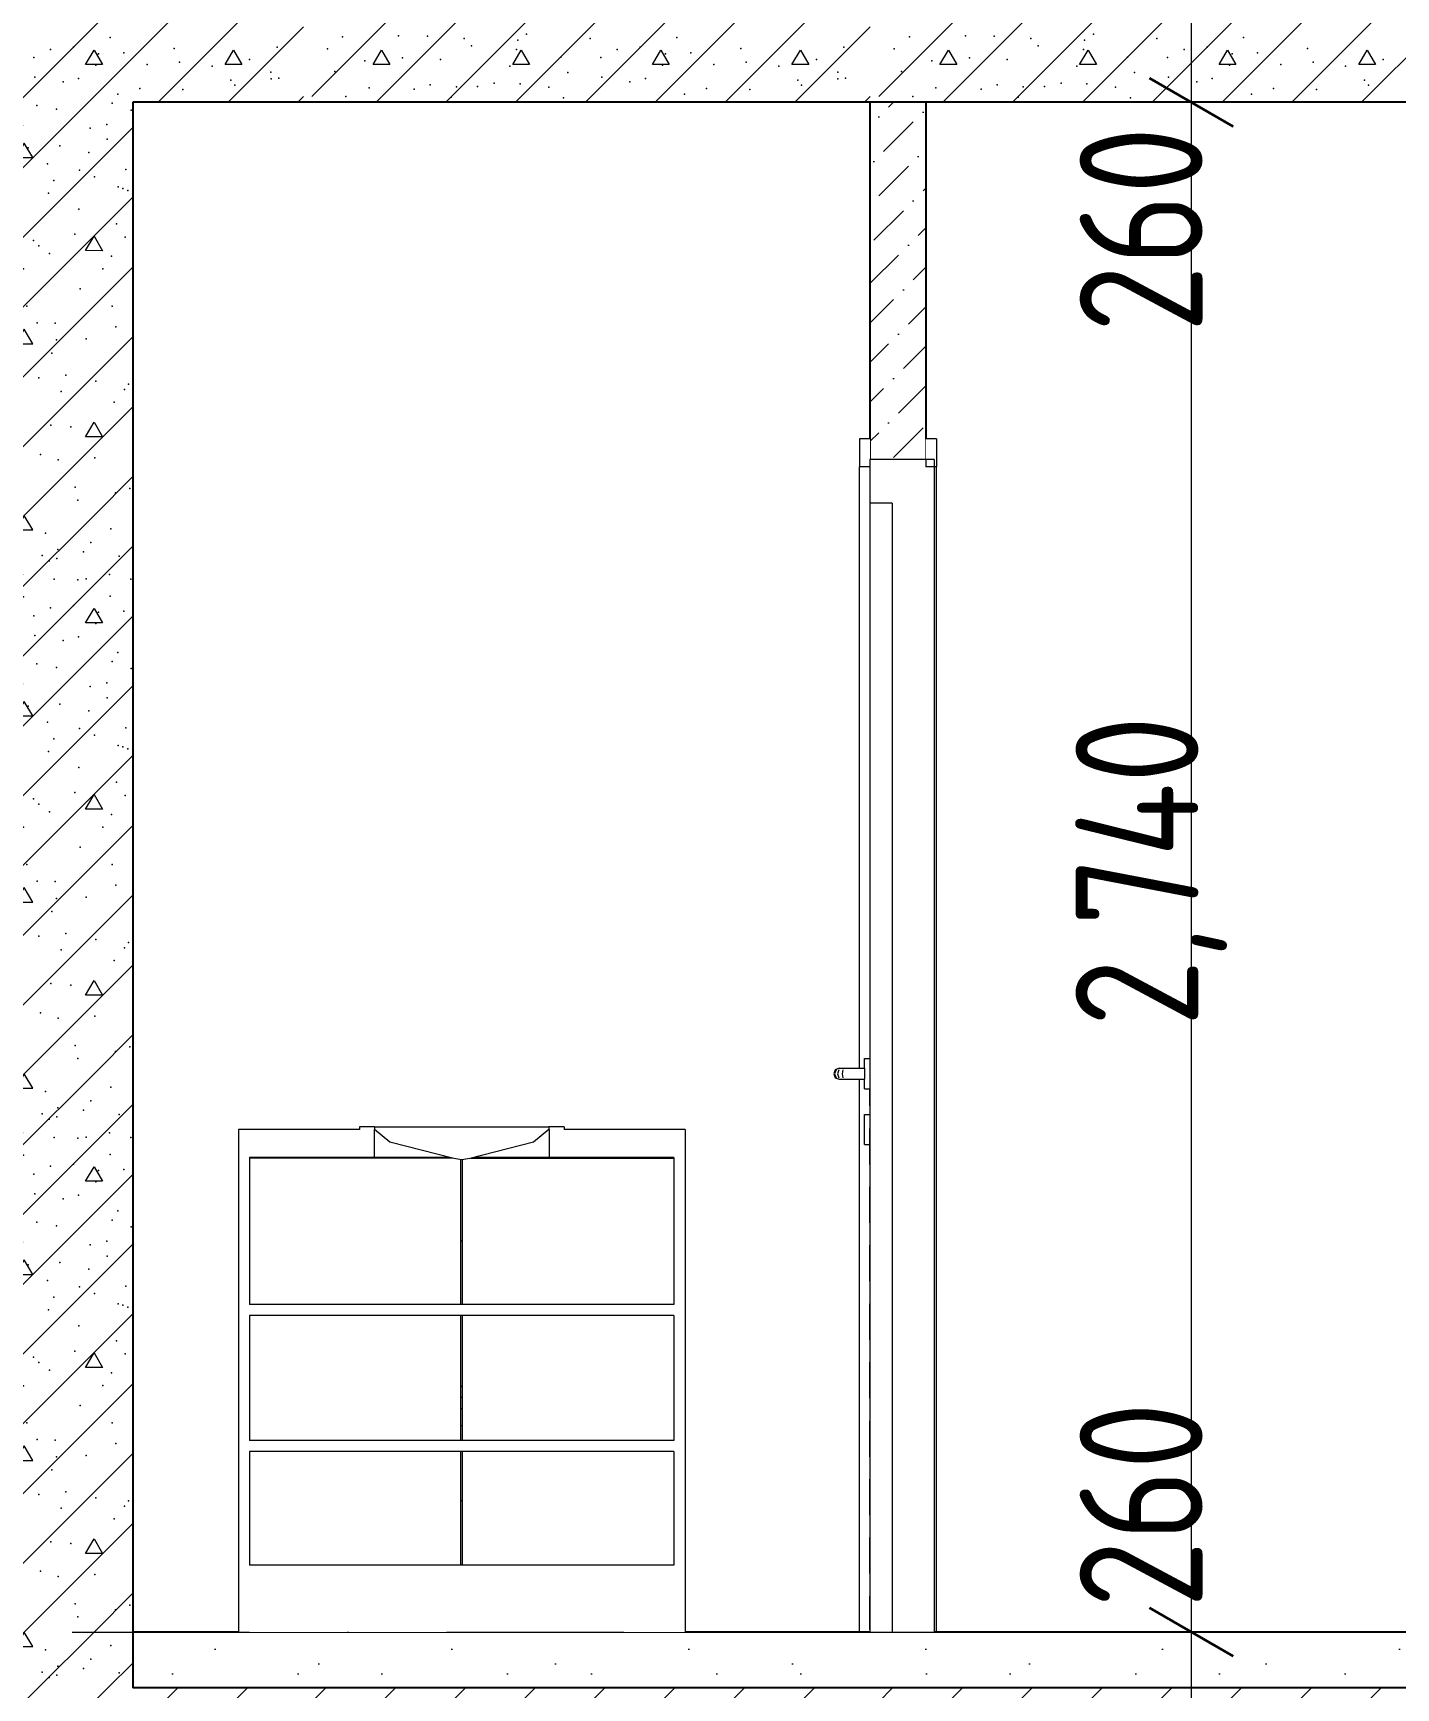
# Model space of a CAD drawing. Header units: millimetres. Extents: x 18162 to 7085488, y 72188 to 247925.
# Drawn here: x 3678250 to 3680691, y 95018 to 97982 of the extents above; entities that cross this region are included whole.
import ezdxf

# ---------------------------------------------------------------- set-up
doc = ezdxf.new("R2010")
doc.units = ezdxf.units.MM
doc.header["$MEASUREMENT"] = 0
doc.linetypes.add('Dot & Dashed', pattern=[670.277762, 317.5, -176.388889, 0, -176.388874])
doc.linetypes.add('Wipeout_Contour', pattern=[1000, 0, -1000])
for name, color, linetype in [('Archicad Doors', 7, 'Continuous'), ('Interior - Equipment', 7, 'Continuous'), ('Structural - Bearing', 7, 'Continuous')]:
    doc.layers.add(name, color=color, linetype=linetype)
doc.styles.add('GENERATED_STYLE_3', font='', dxfattribs={"width": 0.8})
doc.styles.get('GENERATED_STYLE_3').set_extended_font_data('ISOCPEUR MON')
doc.dimstyles.new('GENERATED_STYLE__5', dxfattribs={"dimtxt": 220.000005, "dimasz": 114, "dimexe": 0.18, "dimexo": 150, "dimgap": 0, "dimtad": 1, "dimdec": 0, "dimzin": 0, "dimdsep": 46, "dimtxsty": 'GENERATED_STYLE_3', "dimblk": 'ARROWHEAD_2', "dimblk1": 'ARROWHEAD_2', "dimblk2": 'ARROWHEAD_2', "dimcen": 0.09, "dimclrd": 13, "dimclre": 13, "dimclrt": 13, "dimadec": 0, "dimazin": 0, "dimtfac": 1, "dimtdec": 4, "dimtmove": 0, "dimatfit": 3, "dimfxl": 1, "dimtolj": 1, "dimtzin": 0, "dimarcsym": 0})

# ---------------------------------------------------------------- blocks, each defined once
blk = doc.blocks.new('*X873', base_point=(3761974.7, 95118))
at = {"layer": 'Structural - Bearing', "color": 7, "linetype": 'Continuous', "lineweight": 9}
for p, q in [((3678229.1, 97862.7), (3678384.4, 98018)), ((3678349.4, 97858), (3678509.4, 98018)), ((3678474.4, 97858), (3678634.4, 98018)), ((3678749.5, 97868), (3678899.5, 98018)), ((3678864.5, 97858), (3679024.5, 98018)), ((3678989.5, 97858), (3679149.5, 98018)), ((3679114.5, 97858), (3679274.5, 98018)), ((3679239.5, 97858), (3679399.5, 98018)), ((3679364.5, 97858), (3679524.5, 98018)), ((3679489.5, 97858), (3679649.5, 98018)), ((3679764.7, 97868), (3679914.6, 98018)), ((3679879.6, 97858), (3680039.6, 98018)), ((3680004.6, 97858), (3680164.6, 98018)), ((3680129.6, 97858), (3680289.6, 98018)), ((3680254.6, 97858), (3680414.6, 98018)), ((3680379.6, 97858), (3680539.6, 98018)), ((3680504.6, 97858), (3680664.6, 98018)), ((3678599.4, 97858), (3678734.4, 97993)), ((3679614.5, 97858), (3679749.5, 97993)), ((3680629.6, 97858), (3680764.7, 97993)), ((3678344.3, 97925.4), (3678359.4, 97951.4)), ((3678374.3, 97925.4), (3678344.3, 97925.4)), ((3678359.4, 97951.4), (3678374.3, 97925.4)), ((3678594.3, 97925.4), (3678609.4, 97951.4)), ((3678624.3, 97925.4), (3678594.3, 97925.4)), ((3678609.4, 97951.4), (3678624.3, 97925.4)), ((3678859.4, 97925.4), (3678874.5, 97951.4)), ((3678889.4, 97925.4), (3678859.4, 97925.4)), ((3678874.5, 97951.4), (3678889.4, 97925.4)), ((3679109.4, 97925.4), (3679124.5, 97951.4)), ((3679139.4, 97925.4), (3679109.4, 97925.4)), ((3679124.5, 97951.4), (3679139.4, 97925.4)), ((3679359.4, 97925.4), (3679374.5, 97951.4)), ((3679389.4, 97925.4), (3679359.4, 97925.4)), ((3679374.5, 97951.4), (3679389.4, 97925.4)), ((3679609.4, 97925.4), (3679624.5, 97951.4)), ((3679639.4, 97925.4), (3679609.4, 97925.4)), ((3679624.5, 97951.4), (3679639.4, 97925.4)), ((3679874.5, 97925.4), (3679889.7, 97951.4)), ((3679904.6, 97925.4), (3679874.5, 97925.4)), ((3679889.7, 97951.4), (3679904.6, 97925.4)), ((3680124.5, 97925.4), (3680139.7, 97951.4)), ((3680154.6, 97925.4), (3680124.5, 97925.4)), ((3680139.7, 97951.4), (3680154.6, 97925.4)), ((3680374.5, 97925.4), (3680389.7, 97951.4)), ((3680404.6, 97925.4), (3680374.5, 97925.4)), ((3680389.7, 97951.4), (3680404.6, 97925.4)), ((3680624.5, 97925.4), (3680639.7, 97951.4)), ((3680654.6, 97925.4), (3680624.5, 97925.4)), ((3680639.7, 97951.4), (3680654.6, 97925.4)), ((3678724.4, 97858), (3678734.4, 97868)), ((3679739.5, 97858), (3679749.5, 97868))]:
    blk.add_line(p, q, dxfattribs=at)
for p in [(3678281.4, 97952.4), (3678322.6, 97956.3), (3678388.1, 97973.6), (3678502.8, 97954.3), (3678687.1, 97956.3), (3678777.6, 97953.7), (3678804.6, 97975.2), (3678904.9, 97976.6), (3678956.6, 97976.2), (3679022.3, 97972.3), (3679035.2, 97958.9), (3679116.3, 97952.4), (3679118.2, 97968.9), (3679134.1, 97980), (3679248, 97971.9), (3679296.5, 97952.4), (3679337.8, 97956.3), (3679403.2, 97973.6), (3679517.9, 97954.3), (3679702.2, 97956.3), (3679792.7, 97953.7), (3679819.7, 97975.2), (3679920, 97976.6), (3679971.8, 97976.2), (3680037.4, 97972.3), (3680050.4, 97958.9), (3680131.4, 97952.4), (3680133.3, 97968.9), (3680149.2, 97980), (3680263.1, 97971.9), (3680311.7, 97952.4), (3680352.9, 97956.3), (3680418.3, 97973.6), (3680533, 97954.3), (3678251.8, 97938.3), (3678362.5, 97924.1), (3678367.7, 97944.7), (3678412.8, 97946.6), (3678454.5, 97925.4), (3678512.4, 97929.7), (3678638.1, 97934.4), (3678844.5, 97931.8), (3678912.1, 97937.6), (3678979.7, 97934.4), (3679195.4, 97938.9), (3679266.9, 97938.3), (3679377.7, 97924.1), (3679382.8, 97944.7), (3679428, 97946.6), (3679469.6, 97925.4), (3679527.5, 97929.7), (3679653.2, 97934.4), (3679859.7, 97931.8), (3679927.3, 97937.6), (3679994.9, 97934.4), (3680210.5, 97938.9), (3680282, 97938.3), (3680392.8, 97924.1), (3680397.9, 97944.7), (3680443.1, 97946.6), (3680484.7, 97925.4), (3680542.7, 97929.7), (3680668.4, 97934.4), (3678253.5, 97903.1), (3678304.2, 97894.3), (3678331.8, 97900.3), (3678570.7, 97922.3), (3678604.6, 97897.7), (3678676.3, 97911.7), (3678676.5, 97899.9), (3678690.3, 97900.9), (3678790.6, 97913.2), (3679104.3, 97922.5), (3679207.7, 97911.2), (3679268.6, 97903.1), (3679319.3, 97894.3), (3679347, 97900.3), (3679585.9, 97922.3), (3679619.7, 97897.7), (3679691.5, 97911.7), (3679691.6, 97899.9), (3679705.4, 97900.9), (3679805.7, 97913.2), (3680119.4, 97922.5), (3680222.8, 97911.2), (3680283.8, 97903.1), (3680334.5, 97894.3), (3680362.1, 97900.3), (3680601, 97922.3), (3680634.9, 97897.7), (3678402, 97872.2), (3678441.5, 97882.3), (3678518.7, 97880.8), (3678611.4, 97888.5), (3678810.6, 97868.4), (3678852.1, 97883.9), (3678933, 97881.2), (3678961.7, 97889.3), (3678999.2, 97866.9), (3679008.4, 97885.4), (3679046.3, 97886.4), (3679076.3, 97891.9), (3679122.7, 97890.6), (3679173.8, 97885.1), (3679200.4, 97865.6), (3679417.2, 97872.2), (3679456.6, 97882.3), (3679533.8, 97880.8), (3679626.6, 97888.5), (3679825.8, 97868.4), (3679867.2, 97883.9), (3679948.1, 97881.2), (3679976.8, 97889.3), (3680014.3, 97866.9), (3680023.6, 97885.4), (3680061.4, 97886.4), (3680091.5, 97891.9), (3680137.8, 97890.6), (3680188.9, 97885.1), (3680215.5, 97865.6), (3680432.3, 97872.2), (3680471.7, 97882.3), (3680549, 97880.8), (3680641.7, 97888.5)]:
    blk.add_point(p, dxfattribs=at)
blk = doc.blocks.new('*X1033', base_point=(3761974.7, 95118))
at = {"layer": 'Structural - Bearing', "color": 7, "linetype": 'Continuous', "lineweight": 9}
for p, q in [((3678229.1, 94862.6), (3678384.4, 95018)), ((3678229.1, 94987.6), (3678259.4, 95018)), ((3678349.4, 94858), (3678509.4, 95018)), ((3678474.4, 94858), (3678634.4, 95018)), ((3678749.5, 94993), (3678774.5, 95018)), ((3678749.5, 94868), (3678899.5, 95018)), ((3678864.5, 94858), (3679024.5, 95018)), ((3678989.5, 94858), (3679149.5, 95018)), ((3679114.5, 94858), (3679274.5, 95018)), ((3679239.5, 94858), (3679399.5, 95018)), ((3679364.5, 94858), (3679524.5, 95018)), ((3679489.5, 94858), (3679649.5, 95018)), ((3679764.7, 94993), (3679789.7, 95018)), ((3679764.7, 94868), (3679914.7, 95018)), ((3679879.7, 94858), (3680039.7, 95018)), ((3680004.7, 94858), (3680164.7, 95018)), ((3680129.7, 94858), (3680289.7, 95018)), ((3680254.7, 94858), (3680414.7, 95018)), ((3680379.7, 94858), (3680539.7, 95018)), ((3680504.7, 94858), (3680664.7, 95018))]:
    blk.add_line(p, q, dxfattribs=at)
blk = doc.blocks.new('*X1036', base_point=(3761974.7, 95118))
at = {"layer": 'Structural - Bearing', "color": 7, "linetype": 'Continuous', "lineweight": 9}
for p, q in [((3678229.1, 97737.7), (3678349.4, 97858)), ((3678229.1, 97612.7), (3678429.1, 97812.7)), ((3678234.4, 97784.7), (3678229.1, 97775.4)), ((3678249.5, 97758.7), (3678234.4, 97784.7)), ((3678229.1, 97758.7), (3678249.5, 97758.7)), ((3678229.1, 97487.7), (3678429.1, 97687.7)), ((3678344.3, 97592.1), (3678359.4, 97618.1)), ((3678359.4, 97618.1), (3678374.3, 97592)), ((3678374.3, 97592), (3678344.3, 97592.1)), ((3678229.1, 97362.7), (3678429.1, 97562.7)), ((3678234.4, 97451.4), (3678229.1, 97442.1)), ((3678249.5, 97425.4), (3678234.4, 97451.4)), ((3678229.1, 97237.7), (3678429.1, 97437.7)), ((3678229.1, 97425.4), (3678249.5, 97425.4)), ((3678234.4, 97118), (3678429.1, 97312.7)), ((3678344.3, 97258.7), (3678359.4, 97284.7)), ((3678359.4, 97284.7), (3678374.3, 97258.7)), ((3678374.3, 97258.7), (3678344.3, 97258.7)), ((3678359.4, 97118), (3678429.1, 97187.7)), ((3678229.1, 96987.7), (3678359.4, 97118)), ((3678229.1, 97112.7), (3678234.4, 97118)), ((3678234.4, 97118), (3678229.1, 97108.7)), ((3678249.5, 97092), (3678234.4, 97118)), ((3678229.1, 97092), (3678249.5, 97092)), ((3678229.1, 96862.7), (3678429.1, 97062.7)), ((3678344.3, 96925.4), (3678359.4, 96951.4)), ((3678359.4, 96951.4), (3678374.3, 96925.3)), ((3678229.1, 96737.7), (3678429.1, 96937.7)), ((3678374.3, 96925.3), (3678344.3, 96925.4)), ((3678229.1, 96612.7), (3678429.1, 96812.7)), ((3678234.4, 96784.7), (3678229.1, 96775.4)), ((3678249.5, 96758.7), (3678234.4, 96784.7)), ((3678229.1, 96758.7), (3678249.5, 96758.7)), ((3678229.1, 96487.7), (3678429.1, 96687.7)), ((3678344.3, 96592), (3678359.4, 96618)), ((3678374.3, 96592), (3678344.3, 96592)), ((3678359.4, 96618), (3678374.3, 96592)), ((3678229.1, 96362.7), (3678429.1, 96562.7)), ((3678234.4, 96451.4), (3678229.1, 96442)), ((3678249.5, 96425.4), (3678234.4, 96451.4)), ((3678229.1, 96237.7), (3678429.1, 96437.7)), ((3678229.1, 96425.3), (3678249.5, 96425.4)), ((3678234.4, 96118), (3678429.1, 96312.7)), ((3678344.3, 96258.7), (3678359.4, 96284.7)), ((3678359.4, 96284.7), (3678374.3, 96258.7)), ((3678374.3, 96258.7), (3678344.3, 96258.7)), ((3678359.4, 96118), (3678429.1, 96187.7)), ((3678229.1, 95987.7), (3678359.4, 96118)), ((3678229.1, 96112.7), (3678234.4, 96118)), ((3678234.4, 96118), (3678229.1, 96108.7)), ((3678249.5, 96092), (3678234.4, 96118)), ((3678229.1, 96092), (3678249.5, 96092)), ((3678229.1, 95862.7), (3678429.1, 96062.7)), ((3678229.1, 95737.7), (3678429.1, 95937.7)), ((3678344.3, 95925.4), (3678359.4, 95951.4)), ((3678359.4, 95951.4), (3678374.3, 95925.3)), ((3678374.3, 95925.3), (3678344.3, 95925.4)), ((3678229.1, 95612.7), (3678429.1, 95812.7)), ((3678234.4, 95784.7), (3678229.1, 95775.4)), ((3678249.5, 95758.7), (3678234.4, 95784.7)), ((3678229.1, 95758.7), (3678249.5, 95758.7)), ((3678229.1, 95487.7), (3678429.1, 95687.7)), ((3678344.3, 95592), (3678359.4, 95618)), ((3678359.4, 95618), (3678374.3, 95592)), ((3678374.3, 95592), (3678344.3, 95592)), ((3678229.1, 95362.7), (3678429.1, 95562.7)), ((3678234.4, 95451.4), (3678229.1, 95442)), ((3678229.1, 95237.7), (3678429.1, 95437.7)), ((3678249.5, 95425.4), (3678234.4, 95451.4)), ((3678229.1, 95425.3), (3678249.5, 95425.4)), ((3678234.4, 95118), (3678429.1, 95312.7)), ((3678344.3, 95258.7), (3678359.4, 95284.7)), ((3678374.3, 95258.7), (3678344.3, 95258.7)), ((3678359.4, 95284.7), (3678374.3, 95258.7)), ((3678359.4, 95118), (3678429.1, 95187.7)), ((3678229.1, 95112.6), (3678234.4, 95118)), ((3678234.4, 95118), (3678229.1, 95108.7)), ((3678249.5, 95092), (3678234.4, 95118)), ((3678259.4, 95018), (3678359.4, 95118)), ((3678229.1, 95092), (3678249.5, 95092)), ((3678384.4, 95018), (3678429.1, 95062.6))]:
    blk.add_line(p, q, dxfattribs=at)
for p in [(3678256.9, 97852), (3678292, 97845.4), (3678392, 97856.1), (3678426, 97843.7), (3678231.3, 97816.5), (3678352.5, 97811.6), (3678382.6, 97818.1), (3678241.5, 97776), (3678298.2, 97779.9), (3678383.1, 97791.5), (3678276.3, 97747.7), (3678350.3, 97768), (3678287.4, 97717.7), (3678333.6, 97736.5), (3678360, 97724.5), (3678416.6, 97737.4), (3678277.7, 97695.3), (3678402.8, 97706.2), (3678411, 97703.5), (3678419.8, 97700), (3678332.1, 97666.7), (3678399.5, 97639.9), (3678251, 97610.3), (3678260.8, 97600.9), (3678325.2, 97621.5), (3678415.2, 97616.5), (3678279.5, 97587.3), (3678390.5, 97582.5), (3678232.8, 97559.3), (3678375, 97559.4), (3678334.3, 97524), (3678239, 97492.9), (3678391.7, 97492.8), (3678257.5, 97463), (3678290, 97462), (3678398.2, 97455.8), (3678292, 97432.2), (3678345.6, 97434.2), (3678283.6, 97408.6), (3678260.7, 97364.6), (3678309.1, 97369.1), (3678300.8, 97339.9), (3678362.6, 97358.5), (3678413.8, 97343.5), (3678421.4, 97353.2), (3678395.7, 97320.9), (3678282.3, 97279.6), (3678317.8, 97276.6), (3678263.7, 97227.1), (3678295.2, 97217.4), (3678295.2, 97217.4), (3678361.1, 97220.9), (3678325.6, 97168.4), (3678398.1, 97158.1), (3678423.5, 97166.1), (3678330.2, 97145.2), (3678389.6, 97094), (3678272.5, 97086.3), (3678353.5, 97069.6), (3678266.8, 97046.1), (3678279.2, 97036.8), (3678292.6, 97040.9), (3678294.7, 97056.9), (3678340.6, 97052.9), (3678404.6, 97044.8), (3678231.1, 97012), (3678287.9, 97003.9), (3678345.6, 97004.4), (3678387.4, 97012.1), (3678425.6, 97003.9), (3678330.2, 97002.8), (3678232.8, 96971.9), (3678281.4, 96952.4), (3678322.6, 96956.3), (3678367.7, 96944.7), (3678388.1, 96973.6), (3678412.8, 96946.6), (3678251.8, 96938.2), (3678362.5, 96924.1), (3678253.5, 96903.1), (3678304.2, 96894.2), (3678331.8, 96900.3), (3678392, 96856), (3678402, 96872.2), (3678256.9, 96852), (3678292, 96845.4), (3678426, 96843.7), (3678231.3, 96816.5), (3678352.5, 96811.6), (3678382.6, 96818), (3678241.5, 96776), (3678298.2, 96779.8), (3678350.3, 96768), (3678383.1, 96791.4), (3678276.3, 96747.7), (3678416.6, 96737.4), (3678287.4, 96717.7), (3678333.6, 96736.5), (3678360, 96724.5), (3678277.7, 96695.3), (3678402.8, 96706.1), (3678411, 96703.5), (3678419.8, 96700), (3678332.1, 96666.7), (3678325.2, 96621.5), (3678399.5, 96639.9), (3678251, 96610.3), (3678260.8, 96600.8), (3678415.2, 96616.5), (3678279.5, 96587.3), (3678375, 96559.4), (3678390.5, 96582.5), (3678232.8, 96559.3), (3678334.3, 96524), (3678239, 96492.9), (3678391.7, 96492.8), (3678257.5, 96463), (3678290, 96462), (3678398.2, 96455.8), (3678292, 96432.1), (3678345.6, 96434.2), (3678283.6, 96408.6), (3678260.7, 96364.6), (3678309.1, 96369.1), (3678362.6, 96358.4), (3678421.4, 96353.2), (3678300.8, 96339.9), (3678413.8, 96343.5), (3678395.7, 96320.8), (3678282.3, 96279.6), (3678317.8, 96276.5), (3678263.7, 96227.1), (3678295.2, 96217.4), (3678295.2, 96217.4), (3678361.1, 96220.9), (3678325.6, 96168.4), (3678330.2, 96145.2), (3678398.1, 96158.1), (3678423.5, 96166.1), (3678272.5, 96086.3), (3678389.6, 96094), (3678294.7, 96056.9), (3678353.5, 96069.6), (3678266.8, 96046.1), (3678279.2, 96036.8), (3678292.6, 96040.9), (3678340.6, 96052.8), (3678404.6, 96044.8), (3678231.1, 96012), (3678287.9, 96003.9), (3678330.2, 96002.8), (3678345.6, 96004.4), (3678387.4, 96012.1), (3678425.6, 96003.9), (3678232.8, 95971.9), (3678388.1, 95973.6), (3678251.8, 95938.2), (3678281.4, 95952.4), (3678322.6, 95956.2), (3678367.7, 95944.7), (3678412.8, 95946.6), (3678362.5, 95924.1), (3678253.5, 95903.1), (3678304.2, 95894.2), (3678331.8, 95900.3), (3678256.9, 95851.9), (3678392, 95856), (3678402, 95872.2), (3678292, 95845.4), (3678426, 95843.7), (3678231.3, 95816.5), (3678352.5, 95811.6), (3678382.6, 95818), (3678383.1, 95791.4), (3678241.5, 95776), (3678298.2, 95779.8), (3678350.3, 95767.9), (3678276.3, 95747.6), (3678333.6, 95736.4), (3678416.6, 95737.3), (3678287.4, 95717.7), (3678360, 95724.5), (3678402.8, 95706.1), (3678411, 95703.5), (3678419.8, 95699.9), (3678277.7, 95695.3), (3678332.1, 95666.7), (3678325.2, 95621.4), (3678399.5, 95639.9), (3678415.2, 95616.5), (3678251, 95610.3), (3678260.8, 95600.8), (3678279.5, 95587.3), (3678390.5, 95582.5), (3678232.8, 95559.3), (3678375, 95559.4), (3678334.3, 95524), (3678239, 95492.9), (3678391.7, 95492.8), (3678257.5, 95463), (3678290, 95462), (3678345.6, 95434.1), (3678398.2, 95455.8), (3678283.6, 95408.6), (3678292, 95432.1), (3678260.7, 95364.6), (3678309.1, 95369.1), (3678362.6, 95358.4), (3678421.4, 95353.1), (3678300.8, 95339.9), (3678395.7, 95320.8), (3678413.8, 95343.5), (3678282.3, 95279.6), (3678317.8, 95276.5), (3678263.7, 95227.1), (3678295.2, 95217.3), (3678295.2, 95217.3), (3678361.1, 95220.9), (3678325.6, 95168.4), (3678330.2, 95145.2), (3678398.1, 95158.1), (3678423.5, 95166), (3678272.5, 95086.3), (3678389.6, 95094), (3678294.7, 95056.9), (3678340.6, 95052.8), (3678353.5, 95069.6), (3678266.8, 95046.1), (3678279.2, 95036.8), (3678292.6, 95040.9), (3678404.6, 95044.7)]:
    blk.add_point(p, dxfattribs=at)
blk = doc.blocks.new('*D1084', base_point=(3761974.7, 95118))
at = {"color": 13, "linetype": 'Continuous', "lineweight": 13}
for p, q in [((3680324.8, 95118), (3680324.8, 97858)), ((3680324.8, 94858), (3680324.8, 95118)), ((3680437.3, 94858), (3680212.3, 94858)), ((3680324.8, 93818), (3680324.8, 94858))]:
    blk.add_line(p, q, dxfattribs=at)
at = {"color": 12, "linetype": 'Continuous', "lineweight": 35}
for p, q in [((3680249.8, 95161.3), (3680399.8, 95074.7)), ((3680249.8, 94901.3), (3680399.8, 94814.7))]:
    blk.add_line(p, q, dxfattribs=at)
blk = doc.blocks.new('ARROWHEAD_2')
at = {"color": 0, "linetype": 'Continuous', "lineweight": 0}
for p, q in [((-0.378, -0.655), (0.378, 0.655)), ((0, 0), (-1, 0))]:
    blk.add_line(p, q, dxfattribs=at)
blk = doc.blocks.new('*D1085', base_point=(3761974.7, 95118))
at = {"color": 12, "linetype": 'Continuous', "lineweight": 35}
for p, q in [((3680249.8, 97901.3), (3680399.8, 97814.7)), ((3680249.8, 95161.3), (3680399.8, 95074.7))]:
    blk.add_line(p, q, dxfattribs=at)
at = {"color": 13, "linetype": 'Continuous', "lineweight": 13}
for p, q in [((3680437.3, 97858), (3680212.3, 97858)), ((3680324.8, 95118), (3680324.8, 97858)), ((3680437.3, 95118), (3680212.3, 95118)), ((3680324.8, 94858), (3680324.8, 95118))]:
    blk.add_line(p, q, dxfattribs=at)
at = {"color": 13, "lineweight": 13, "char_height": 220, "attachment_point": 7, "rotation": 90, "style": 'GENERATED_STYLE_3'}
for s, insert in [('\\A1;{\\pql;\\fISOCPEUR MON|b0|i0|c0|p0;\\W0.800000;260}', (3680344.7, 97445.8)), ('\\A1;{\\pql;\\fISOCPEUR MON|b0|i0|c0|p0;\\W0.800000;2,740}', (3680388.6, 96202.6)), ('\\A1;{\\pql;\\fISOCPEUR MON|b0|i0|c0|p0;\\W0.800000;260}', (3680344.7, 95161.4))]:
    blk.add_mtext(s, dxfattribs=dict(at, insert=insert))
blk = doc.blocks.new('*D1086', base_point=(3761974.7, 95118))
at = {"color": 12, "linetype": 'Continuous', "lineweight": 35}
for p, q in [((3680249.8, 98161.3), (3680399.8, 98074.7)), ((3680249.8, 97901.3), (3680399.8, 97814.7))]:
    blk.add_line(p, q, dxfattribs=at)
at = {"color": 13, "linetype": 'Continuous', "lineweight": 13}
blk.add_line((3680324.8, 97858), (3680324.8, 98118), dxfattribs=at)
blk = doc.blocks.new('*D1087', base_point=(3761974.7, 95118))
at = {"color": 12, "linetype": 'Continuous', "lineweight": 35}
for p, q in [((3680249.8, 100901.3), (3680399.8, 100814.7)), ((3680249.8, 98161.3), (3680399.8, 98074.7))]:
    blk.add_line(p, q, dxfattribs=at)
at = {"color": 13, "linetype": 'Continuous', "lineweight": 13}
for p, q in [((3680437.3, 100858), (3680212.3, 100858)), ((3680324.8, 98118), (3680324.8, 100858)), ((3680437.3, 98118), (3680212.3, 98118)), ((3680324.8, 97858), (3680324.8, 98118))]:
    blk.add_line(p, q, dxfattribs=at)
at = {"color": 13, "lineweight": 13, "char_height": 220, "attachment_point": 7, "rotation": 90, "style": 'GENERATED_STYLE_3'}
for s, insert in [('\\A1;{\\pql;\\fISOCPEUR MON|b0|i0|c0|p0;\\W0.800000;260}', (3680344.7, 100445.8)), ('\\A1;{\\pql;\\fISOCPEUR MON|b0|i0|c0|p0;\\W0.800000;2,740}', (3680388.6, 99018.2))]:
    blk.add_mtext(s, dxfattribs=dict(at, insert=insert))

msp = doc.modelspace()

# ---------------------------------------------------------------- hatches: boundary and pattern name
at = {"layer": 'Structural - Bearing', "linetype": 'Continuous', "lineweight": 9}
h = msp.add_hatch(dxfattribs=at)
h.set_pattern_fill('Dot___Dashed_0003', style=0, pattern_type=2)
h.set_pattern_definition([(45, (3761974.73, 95118.01), (-70.71068, 70.71068), [75, -25, 0, -25]), (45, (3761983.57, 95197.56), (-70.71068, 70.71068), [75, -25, 0, -25])])
h.paths.add_polyline_path([(3679749.1, 97858), (3679749.1, 97218), (3679849.1, 97218), (3679849.1, 97858)])
h = msp.add_hatch(dxfattribs=at)
h.set_pattern_fill('Lightweight_Concrete_0003', style=0, pattern_type=2)
h.set_pattern_definition([(0, (3761974.7, 95118), (0, 779.423), [48.75, -401.25]), (0, (3762199.7, 95507.7), (0, 779.423), [48.75, -401.25]), (60, (3761974.7, 95118), (-675, 389.7114), [48.75, -401.25]), (60, (3762424.7, 95118), (-675, 389.7114), [48.75, -401.25]), (120, (3762023.5, 95118), (675, 389.7114), [48.75, -401.25]), (120, (3762473.5, 95118), (675, 389.7114), [48.75, -401.25]), (0, (3761974.73, 95193), (0, 150), [0, -150, 0, -225]), (45, (3762049.73, 95193), (-106.06602, 106.06602), [0, -112.5, 0, -187.5])])
h.paths.add_polyline_path([(3683229.1, 95118), (3678429.1, 95118), (3678429.1, 95018), (3683229.1, 95018)])

# ---------------------------------------------------------------- linework, layer by layer
at = {"layer": 'Archicad Doors', "color": 7, "linetype": 'Continuous', "lineweight": 9}
for p, q in [((3679687, 96125.1), (3679684.1, 96118)), ((3679684.1, 96118), (3679687, 96110.9)), ((3679688.5, 96125.1), (3679685.8, 96118)), ((3679685.8, 96118), (3679688.5, 96110.9)), ((3679694.1, 96128), (3679687, 96125.1)), ((3679693.4, 96125.1), (3679691.2, 96118)), ((3679691.2, 96118), (3679693.4, 96110.9)), ((3679694.1, 96128), (3679695.2, 96128)), ((3679695.2, 96128), (3679698.4, 96128)), ((3679698.4, 96128), (3679703.3, 96128)), ((3679700.6, 96125.1), (3679699.4, 96118)), ((3679699.4, 96118), (3679700.6, 96110.9)), ((3679703.3, 96128), (3679709.1, 96128)), ((3679687, 96110.9), (3679694.1, 96108)), ((3679694.1, 96108), (3679695.2, 96108)), ((3679695.2, 96108), (3679698.4, 96108)), ((3679698.4, 96108), (3679703.3, 96108)), ((3679703.3, 96108), (3679709.1, 96108)), ((3679730.1, 95118), (3679730.1, 96108))]:
    msp.add_line(p, q, dxfattribs=at)
at = {"layer": 'Interior - Equipment', "color": 7, "linetype": 'Continuous', "lineweight": 13}
for p, q in [((3678883.5, 96023), (3679018, 96023)), ((3679018, 96023), (3679152.5, 96023)), ((3678996, 95968), (3678883, 95968)), ((3679153, 95968), (3679040, 95968)), ((3679019.5, 95818), (3679016.5, 95818)), ((3679019.5, 95558), (3679016.5, 95558)), ((3679019.5, 95538), (3679016.5, 95538)), ((3679019.5, 95518), (3679016.5, 95518)), ((3679019.5, 95518), (3679016.5, 95518)), ((3679019.5, 95487.2), (3679016.5, 95487.2)), ((3679016.5, 95353.9), (3679019.5, 95353.9))]:
    msp.add_line(p, q, dxfattribs=at)
at = {"layer": 'Structural - Bearing', "color": 7, "linetype": 'Continuous', "lineweight": 25}
for p, q in [((3679749.1, 97858), (3678429.1, 97858)), ((3678429.1, 97858), (3678429.1, 95118)), ((3679849.1, 97858), (3679749.1, 97858)), ((3683229.1, 97858), (3679849.1, 97858)), ((3678618, 95118), (3678429.1, 95118)), ((3678429.1, 95118), (3678429.1, 95018)), ((3679418, 95118), (3678618, 95118)), ((3683229.1, 95018), (3678429.1, 95018))]:
    msp.add_line(p, q, dxfattribs=at)
at = {"layer": 'Structural - Bearing', "color": 7, "linetype": 'Continuous', "lineweight": 25, "flags": 128}
for points in [[(3679749.1, 97858), (3679749.1, 97255), (3679749.1, 97218)], [(3679849.1, 97858), (3679849.1, 97255), (3679849.1, 97218)], [(3683229.1, 95118), (3679864.1, 95118), (3679789.1, 95118), (3679749.1, 95118), (3679418, 95118)]]:
    msp.add_lwpolyline(points, dxfattribs=at)

# ---------------------------------------------------------------- block references
at = {"layer": 'Structural - Bearing', "lineweight": 0}
for name in ['*X873', '*X1036', '*X1033']:
    msp.add_blockref(name, (3761974.7, 95118), dxfattribs=at)

# ---------------------------------------------------------------- dimensions: what is measured, and where the dimension line sits
at = {"color": 13, "linetype": 'Continuous', "lineweight": 13}
for base, p1, p2, picture, middle in [((3680324.8, 100858), (3676329.1, 98118), (3674429.1, 100858), '*D1087', (3680170.8, 99386.7)), ((3680324.8, 98118), (3674429.1, 97858), (3676329.1, 98118), '*D1086', (3680170.8, 97696.9))]:
    dim = msp.add_linear_dim(base=base, p1=p1, p2=p2, angle=90, dimstyle='GENERATED_STYLE__5', dxfattribs=at)
    dim.commit()
    dim.dimension.update_dxf_attribs({"geometry": picture, "text_midpoint": middle, "dimtype": 160, "text_rotation": 90})

# ---------------------------------------------------------------- next in the draw order: wipeouts: each hides what was drawn before it
at = {"color": 254, "linetype": 'Wipeout_Contour', "lineweight": 0, "ltscale": 14724095.55359638}
msp.add_wipeout([(3679730.1, 97205), (3679749.1, 97205), (3679749.1, 97255), (3679730.1, 97255)], dxfattribs=at).dxf.layer = 'Archicad Doors'
at = {"color": 254, "linetype": 'Wipeout_Contour', "lineweight": 0, "ltscale": 22086866.85198694}
msp.add_wipeout([(3679849.1, 97255), (3679849.1, 97218), (3679864.1, 97218), (3679864.1, 97205), (3679868.1, 97205), (3679868.1, 97255)], dxfattribs=at).dxf.layer = 'Archicad Doors'
at = {"color": 254, "linetype": 'Wipeout_Contour', "lineweight": 0, "ltscale": 14724098.39954555}
msp.add_wipeout([(3679749.1, 95118), (3679789.1, 95118), (3679789.1, 97140), (3679749.1, 97140)], dxfattribs=at).dxf.layer = 'Archicad Doors'
at = {"color": 254, "linetype": 'Wipeout_Contour', "lineweight": 0, "ltscale": 14720994.78246646}
msp.add_wipeout([(3678618, 95118), (3679418, 95118), (3679418, 95218), (3678618, 95218)], dxfattribs=at).dxf.layer = 'Interior - Equipment'

# ---------------------------------------------------------------- next in the draw order: linework, layer by layer
at = {"layer": 'Archicad Doors', "color": 7, "linetype": 'Continuous', "lineweight": 9}
for p, q in [((3679730.1, 97255), (3679730.1, 97205)), ((3679749.1, 97255), (3679730.1, 97255)), ((3679868.1, 97255), (3679849.1, 97255)), ((3679730.1, 96128), (3679730.1, 97205)), ((3679749, 97035.3), (3679749, 96970.9)), ((3679749, 96930.6), (3679749, 96866.2)), ((3679749, 96825.9), (3679749, 96761.5)), ((3679749, 96721.2), (3679749, 96656.8)), ((3679749, 96616.5), (3679749, 96552.1)), ((3679749, 96511.8), (3679749, 96447.3)), ((3679749, 96407.1), (3679749, 96342.6)), ((3679749, 96302.4), (3679749, 96237.9)), ((3679749, 96197.7), (3679749, 96193.4)), ((3679749, 96193.4), (3679749, 96145)), ((3679739.1, 96141.4), (3679739.1, 96145)), ((3679739.1, 96145), (3679739.2, 96145)), ((3679739.2, 96145), (3679749, 96145)), ((3679749, 96145), (3679749.1, 96145)), ((3679709.1, 96128), (3679739.1, 96128)), ((3679739.1, 96131.5), (3679739.1, 96141.4)), ((3679739.1, 96128), (3679739.1, 96131.5)), ((3679739.1, 96128), (3679739.1, 96125.1)), ((3679739.1, 96125.1), (3679739.1, 96118)), ((3679739.1, 96118), (3679739.1, 96110.9)), ((3679709.1, 96108), (3679739.1, 96108)), ((3679739.1, 96110.9), (3679739.1, 96108)), ((3679739.1, 96104.5), (3679739.1, 96108)), ((3679739.1, 96094.6), (3679739.1, 96104.5)), ((3679739.1, 96091), (3679739.1, 96094.6)), ((3679739.1, 96091), (3679739.2, 96091)), ((3679739.2, 96091), (3679749, 96091)), ((3679749, 96091), (3679749.1, 96091)), ((3679749, 96064.6), (3679749, 96091)), ((3679749, 96060.3), (3679749, 96064.6)), ((3679739.1, 96041.4), (3679739.1, 96045)), ((3679739.1, 96045), (3679739.2, 96045)), ((3679739.1, 96031.5), (3679739.1, 96041.4)), ((3679739.1, 96018), (3679739.1, 96031.5)), ((3679739.2, 96045), (3679749, 96045)), ((3679749, 96045), (3679749.1, 96045)), ((3679739.1, 96004.5), (3679739.1, 96018)), ((3679739.1, 95994.6), (3679739.1, 96004.5)), ((3679749, 95955.6), (3679749, 96020.1)), ((3679739.1, 95991), (3679739.1, 95994.6)), ((3679739.1, 95991), (3679739.2, 95991)), ((3679739.2, 95991), (3679749, 95991)), ((3679749, 95991), (3679749.1, 95991)), ((3679749, 95850.9), (3679749, 95915.4)), ((3679749, 95746.2), (3679749, 95810.7)), ((3679749, 95641.5), (3679749, 95706)), ((3679749, 95536.8), (3679749, 95601.3)), ((3679749, 95432.1), (3679749, 95496.6)), ((3679749, 95327.4), (3679749, 95391.8)), ((3679749, 95222.7), (3679749, 95287.1)), ((3679749, 95122.8), (3679749, 95182.4))]:
    msp.add_line(p, q, dxfattribs=at)

# ---------------------------------------------------------------- next in the draw order: wipeouts: each hides what was drawn before it
at = {"color": 254, "linetype": 'Wipeout_Contour', "lineweight": 0, "ltscale": 14724327.68780536}
msp.add_wipeout([(3679864.1, 97128), (3679789.1, 97128), (3679789.1, 95118), (3679864.1, 95118)], dxfattribs=at).dxf.layer = 'Archicad Doors'
at = {"color": 254, "linetype": 'Wipeout_Contour', "lineweight": 0, "ltscale": 14721000.9893085}
msp.add_wipeout([(3678618, 95218), (3679418, 95218), (3679418, 95238), (3678618, 95238)], dxfattribs=at).dxf.layer = 'Interior - Equipment'

# ---------------------------------------------------------------- next in the draw order: linework, layer by layer
at = {"color": 8, "linetype": 'Dot & Dashed', "lineweight": 13}
msp.add_line((3658879.3, 95118), (3689916.5, 95118), dxfattribs=at)

# ---------------------------------------------------------------- next in the draw order: wipeouts: each hides what was drawn before it
at = {"color": 254, "linetype": 'Wipeout_Contour', "lineweight": 0, "ltscale": 22086499.7151214}
msp.add_wipeout([(3679749.1, 97218), (3679749.1, 97140), (3679789.1, 97140), (3679789.1, 97128), (3679864.1, 97128), (3679864.1, 97218)], dxfattribs=at).dxf.layer = 'Archicad Doors'
at = {"color": 254, "linetype": 'Wipeout_Contour', "lineweight": 0, "ltscale": 14719480.47755131}
msp.add_wipeout([(3678638, 95238), (3678638, 95968), (3678618, 95968), (3678618, 95238)], dxfattribs=at).dxf.layer = 'Interior - Equipment'
at = {"color": 254, "linetype": 'Wipeout_Contour', "lineweight": 0, "ltscale": 14722599.42464359}
msp.add_wipeout([(3679398, 95238), (3679418, 95238), (3679418, 95968), (3679398, 95968)], dxfattribs=at).dxf.layer = 'Interior - Equipment'

# ---------------------------------------------------------------- next in the draw order: linework, layer by layer
at = {"layer": 'Archicad Doors', "color": 7, "linetype": 'Continuous', "lineweight": 9}
for p, q in [((3679868.1, 97255), (3679868.1, 97205)), ((3679849.1, 97218), (3679849.1, 97205)), ((3679749.1, 97205), (3679730.1, 97205)), ((3679868.1, 97205), (3679849.1, 97205)), ((3679868.1, 95118), (3679868.1, 97205)), ((3679749, 97135.2), (3679749, 97075.6)), ((3679789.1, 97140), (3679749.1, 97140))]:
    msp.add_line(p, q, dxfattribs=at)
at = {"layer": 'Archicad Doors', "color": 7, "linetype": 'Continuous', "lineweight": 9, "flags": 128}
for points in [[(3679749.1, 97218), (3679749.1, 97205), (3679749.1, 97140), (3679749.1, 95118)], [(3679864.1, 97218), (3679849.1, 97218), (3679749.1, 97218)], [(3679864.1, 97218), (3679864.1, 97128), (3679864.1, 95118)], [(3679789.1, 97140), (3679789.1, 97128), (3679789.1, 95118)]]:
    msp.add_lwpolyline(points, dxfattribs=at)
at = {"layer": 'Interior - Equipment', "color": 7, "linetype": 'Continuous', "lineweight": 13}
msp.add_line((3679398, 95238), (3678638, 95238), dxfattribs=at)

# ---------------------------------------------------------------- next in the draw order: wipeouts: each hides what was drawn before it
at = {"color": 254, "linetype": 'Wipeout_Contour', "lineweight": 0, "ltscale": 14719967.52501209}
msp.add_wipeout([(3678618, 95968), (3678861.3, 95968), (3678861.3, 96018), (3678618, 96018)], dxfattribs=at).dxf.layer = 'Interior - Equipment'
at = {"color": 254, "linetype": 'Wipeout_Contour', "lineweight": 0, "ltscale": 14722193.44732263}
msp.add_wipeout([(3679418, 95968), (3679418, 96018), (3679174.7, 96018), (3679174.7, 95968)], dxfattribs=at).dxf.layer = 'Interior - Equipment'
at = {"color": 254, "linetype": 'Wipeout_Contour', "lineweight": 0, "ltscale": 14721049.40835019}
msp.add_wipeout([(3678638, 95684.7), (3679398, 95684.7), (3679398, 95704.7), (3678638, 95704.7)], dxfattribs=at).dxf.layer = 'Interior - Equipment'
at = {"color": 254, "linetype": 'Wipeout_Contour', "lineweight": 0, "ltscale": 14721024.13176254}
msp.add_wipeout([(3678638, 95441.3), (3679398, 95441.3), (3679398, 95461.3), (3678638, 95461.3)], dxfattribs=at).dxf.layer = 'Interior - Equipment'

# ---------------------------------------------------------------- next in the draw order: linework, layer by layer
at = {"layer": 'Interior - Equipment', "color": 7, "linetype": 'Continuous', "lineweight": 13}
for p, q in [((3678638, 95968), (3678638, 95704.7)), ((3678861.3, 95968), (3678638, 95968)), ((3678883, 95968), (3678861.3, 95968)), ((3679174.7, 95968), (3679153, 95968)), ((3679398, 95968), (3679174.7, 95968)), ((3679398, 95968), (3679398, 95704.7)), ((3679001.8, 95966.5), (3678638, 95966.5)), ((3679016.5, 95704.7), (3679016.5, 95964.3)), ((3679019.5, 95704.7), (3679019.5, 95964.3)), ((3679034.2, 95966.5), (3679398, 95966.5)), ((3679398, 95704.7), (3678638, 95704.7)), ((3678638, 95684.7), (3678638, 95461.3)), ((3679398, 95684.7), (3678638, 95684.7)), ((3679016.5, 95461.3), (3679016.5, 95684.7)), ((3679019.5, 95461.3), (3679019.5, 95684.7)), ((3679398, 95684.7), (3679398, 95461.3)), ((3679398, 95461.3), (3678638, 95461.3)), ((3678638, 95441.3), (3678638, 95238)), ((3679398, 95441.3), (3678638, 95441.3)), ((3679016.5, 95238), (3679016.5, 95441.3)), ((3679019.5, 95238), (3679019.5, 95441.3)), ((3679398, 95441.3), (3679398, 95238))]:
    msp.add_line(p, q, dxfattribs=at)
at = {"layer": 'Interior - Equipment', "color": 7, "linetype": 'Continuous', "lineweight": 13, "flags": 128}
for points in [[(3678618, 96018), (3678618, 95968), (3678618, 95238), (3678618, 95218), (3678618, 95118)], [(3679418, 96018), (3679418, 95968), (3679418, 95238), (3679418, 95218), (3679418, 95118)]]:
    msp.add_lwpolyline(points, dxfattribs=at)

# ---------------------------------------------------------------- next in the draw order: wipeouts: each hides what was drawn before it
at = {"color": 254, "linetype": 'Wipeout_Contour', "lineweight": 0, "ltscale": 14720404.58665186}
msp.add_wipeout([(3678834.6, 96023), (3678834.6, 96018), (3678861.9, 96018), (3678861.9, 96023)], dxfattribs=at).dxf.layer = 'Interior - Equipment'
at = {"color": 254, "linetype": 'Wipeout_Contour', "lineweight": 0, "ltscale": 14721762.12408029}
msp.add_wipeout([(3679201.4, 96023), (3679174.1, 96023), (3679174.1, 96018), (3679201.4, 96018)], dxfattribs=at).dxf.layer = 'Interior - Equipment'

# ---------------------------------------------------------------- next in the draw order: linework, layer by layer
at = {"layer": 'Interior - Equipment', "color": 7, "linetype": 'Continuous', "lineweight": 13}
for p, q in [((3678834.6, 96018), (3678618, 96018)), ((3678834.6, 96023), (3678834.6, 96018)), ((3678861.9, 96023), (3678834.6, 96023)), ((3678861.3, 96018), (3678861.3, 95968)), ((3678861.9, 96018), (3678861.3, 96018)), ((3678861.9, 96023), (3678883.5, 96023)), ((3678861.9, 96023), (3678861.9, 96018)), ((3679152.5, 96023), (3679174.1, 96023)), ((3679174.1, 96023), (3679174.1, 96018)), ((3679201.4, 96023), (3679174.1, 96023)), ((3679174.7, 96018), (3679174.1, 96018)), ((3679174.7, 96018), (3679174.7, 95968)), ((3679201.4, 96023), (3679201.4, 96018)), ((3679418, 96018), (3679201.4, 96018))]:
    msp.add_line(p, q, dxfattribs=at)
at = {"layer": 'Interior - Equipment', "color": 7, "linetype": 'Continuous', "lineweight": 13, "flags": 128}
msp.add_lwpolyline([(3679174.1, 96018), (3679146.7, 95995.6), (3679032.3, 95966), (3679018, 95964), (3679003.7, 95966), (3678889.3, 95995.6), (3678861.9, 96018)], dxfattribs=at)

# ---------------------------------------------------------------- next in the draw order: dimensions: what is measured, and where the dimension line sits
at = {"color": 13, "linetype": 'Continuous', "lineweight": 13}
for base, p1, p2, picture, middle in [((3680324.8, 97858), (3676329.1, 95118), (3674429.1, 97858), '*D1085', (3680170.8, 96571.1)), ((3680324.8, 95118), (3674429.1, 94858), (3676329.1, 95118), '*D1084', (3680170.8, 95412.5))]:
    dim = msp.add_linear_dim(base=base, p1=p1, p2=p2, angle=90, dimstyle='GENERATED_STYLE__5', dxfattribs=at)
    dim.commit()
    dim.dimension.update_dxf_attribs({"geometry": picture, "text_midpoint": middle, "dimtype": 160, "text_rotation": 90})

doc.saveas('drawing.dxf')
